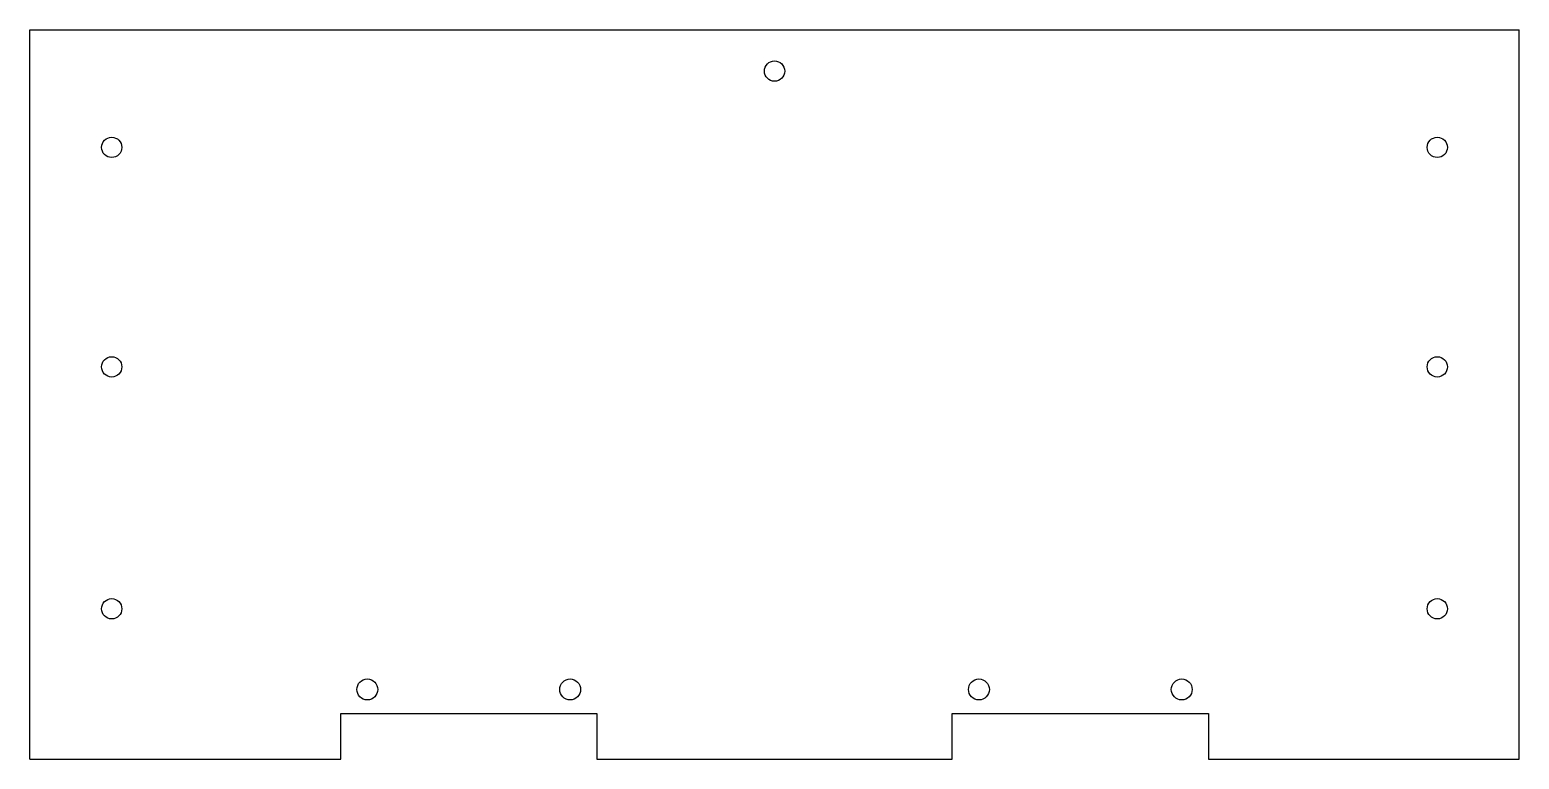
# Model space of a CAD drawing. Header units: millimetres. Extents: x -182 to 53, y -40 to 75.
import ezdxf

# ---------------------------------------------------------------- set-up
doc = ezdxf.new("R2010")
doc.units = ezdxf.units.MM

msp = doc.modelspace()

# ---------------------------------------------------------------- linework, layer by layer
at = {"color": 7, "linetype": 'Continuous', "lineweight": 25}
for p, q in [((-182.31, 75.42), (52.69, 75.42)), ((-182.31, -39.58), (-182.31, 75.42)), ((52.69, -39.58), (52.69, 75.42)), ((-133.26, -39.58), (-133.26, -32.38)), ((-133.26, -32.38), (-92.86, -32.38)), ((-92.86, -32.38), (-92.86, -39.58)), ((-36.76, -39.58), (-36.76, -32.38)), ((-36.76, -32.38), (3.64, -32.38)), ((3.64, -32.38), (3.64, -39.58)), ((-182.31, -39.58), (-133.26, -39.58)), ((-92.86, -39.58), (-36.76, -39.58)), ((3.64, -39.58), (52.69, -39.58))]:
    msp.add_line(p, q, dxfattribs=at)
for centre, radius in [((-64.81, 68.92), 1.6), ((-169.39, 56.89), 1.6), ((39.76, 56.89), 1.6), ((-169.39, 22.28), 1.6), ((39.76, 22.28), 1.6), ((-169.39, -15.86), 1.6), ((39.76, -15.86), 1.6), ((-129.06, -28.58), 1.65), ((-97.06, -28.58), 1.65), ((-32.56, -28.58), 1.65), ((-0.56, -28.58), 1.65)]:
    msp.add_circle(centre, radius, dxfattribs=at)

doc.saveas('drawing.dxf')
